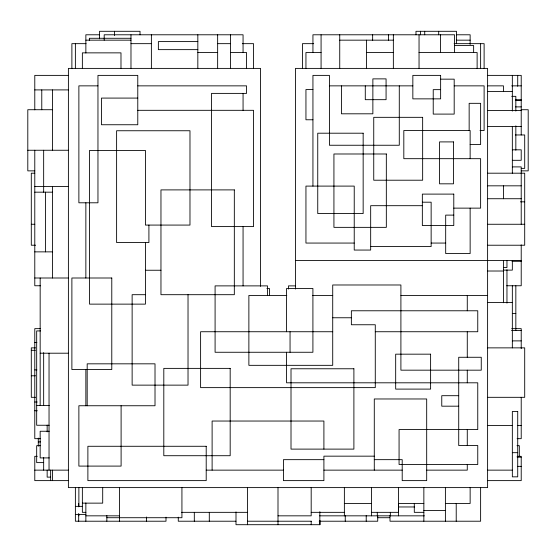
<?xml version="1.0" encoding="UTF-8"?>
<svg xmlns="http://www.w3.org/2000/svg" width="556" height="556" viewBox="0 0 556 556"><rect width="100%" height="100%" fill="white"/><g stroke="black" fill="none" stroke-linecap="round" stroke-linejoin="round"><path stroke-width="0.83" d="M99.524 34.785L85.86 34.785L85.86 52.994M456.476 34.785L470.14 34.785L470.14 44.445M130.98 38.281L89.356 38.281L89.356 40.588M85.86 40.164L130.98 40.164M339.737 40.164L393.46 40.164M456.476 40.164L470.14 40.164M197.832 41.596L158.37 41.596L158.37 49.637L197.832 49.637M86.069 43.66L71.884 43.66L71.884 68.395M130.98 43.66L151.385 43.66M217.646 43.66L230.531 43.66M242.291 43.66L253.543 43.66L253.543 68.395M313.709 43.66L302.457 43.66L302.457 68.395M454.12 43.66L484.116 43.66L484.116 68.395M454.544 45.543L473.636 45.543L473.636 52.535M197.832 52.535L217.646 52.535M230.531 52.535L246.558 52.535L246.558 68.395M321.076 52.535L305.946 52.535L305.946 68.395M366.536 52.535L393.377 52.535M419.043 52.535L477.124 52.535L477.124 68.395M68.395 75.38L34.785 75.38L34.785 109.824M487.605 75.38L521.215 75.38L521.215 134.962M440.63 79.16L454.189 79.16L454.189 114.098L433.228 114.098L433.228 89.641L440.63 89.641M97.96 85.86L78.876 85.86L78.876 202.794L97.96 202.794L97.96 75.38L137.777 75.38L137.777 124.746L101.456 124.746L101.456 98.085L137.777 98.085M137.777 85.86L246.558 85.86L246.558 93.387L211.516 93.387L211.516 226.591L253.543 226.591L253.543 110.317L137.777 110.317M329.416 85.86L412.844 85.86M454.189 85.86L484.116 85.86L484.116 130.535L480.002 130.535M487.605 85.86L503.465 85.86L503.465 91.511M511.694 85.86L521.215 85.86M312.938 89.551L305.946 89.551L305.946 119.769L312.938 119.769M34.785 89.905L68.395 89.905M487.605 91.511L512.34 91.511M511.708 96.341L515.836 96.341L515.836 111.103M515.565 99.837L521.215 99.837M515.565 100.288L521.215 100.288M515.565 106.884L521.215 106.884M52.535 109.72L27.8 109.72L27.8 170.866L34.785 170.866M521.215 109.72L528.2 109.72L528.2 170.866L521.215 170.866M487.605 110.47L521.215 110.47M487.605 126.441L521.215 126.441M515.301 134.962L524.704 134.962L524.704 168.371L521.215 168.371M470.14 144.511L480.62 144.511L480.62 103.326L469.153 103.326L469.153 130.535M512.34 149.821L521.215 149.821L521.215 160.302L512.34 160.302M27.8 150.252L68.395 150.252M512.34 166.897L521.215 166.897L521.215 224.263M34.785 173.194L31.296 173.194L31.296 245.224L35.605 245.224M487.605 173.194L524.704 173.194L524.704 245.224L487.605 245.224M487.605 185.829L521.215 185.829M34.785 186.462L68.395 186.462M34.785 192.174L52.535 192.174M487.605 198.728L521.215 198.728M520.458 201.828L524.704 201.828M422.345 202.196L431.143 202.196L431.143 246.558L370.671 246.558M422.345 205.692L370.671 205.692L370.671 250.054L354.228 250.054L354.228 186.1L305.946 186.1L305.946 243.062L354.228 243.062M453.786 208.132L480.62 208.132L480.62 158.682L403.816 158.682L403.816 130.535L470.14 130.535L470.14 158.682M453.786 215.116L445.683 215.116L445.683 253.543L470.14 253.543L470.14 208.132M31.296 224.263L34.785 224.263M487.605 224.263L524.704 224.263M431.143 243.062L445.683 243.062M34.785 251.868L52.535 251.868M295.465 260.535L521.215 260.535M511.993 261.306L521.215 261.306M503.597 267.519L506.961 267.519L506.961 260.535M503.465 270.119L512.34 270.119L512.34 260.535M145.422 270.244L160.962 270.244M487.605 271.015L503.465 271.015M34.785 278L68.395 278M40.657 285.756L34.785 285.756L34.785 150.252M506.69 285.756L521.215 285.756L521.215 244.835M295.465 285.881L288.481 285.881L288.481 289.078M266.887 288.481L269.438 288.481L269.438 295.465M145.422 294.694L132.133 294.694L132.133 385.134L188.025 385.134L188.025 294.694M286.799 295.465L248.873 295.465L248.873 365.334L332.717 365.334L332.717 284.985L400.904 284.985L400.904 370.171L481.253 370.171L481.253 357.272L458.721 357.272L458.721 445.53L477.757 445.53L477.757 464.489L399.069 464.489L399.069 429.559L477.757 429.559L477.757 382.806L286.562 382.806L286.562 352.261M312.535 295.465L332.717 295.465M400.904 295.465L487.605 295.465M487.605 302.457L512.34 302.457M512.34 313.459L515.836 313.459M332.717 317.761L351.364 317.761M40.435 328.645L34.785 328.645L34.785 438.67L40.56 438.67M511.708 328.645L521.215 328.645L521.215 348.612M511.541 330.452L521.215 330.452M40.553 330.924L36.675 330.924L36.675 425.25L49.192 425.25M332.717 331.737L200.605 331.737L200.605 387.629L375.279 387.629L375.279 324.753L351.364 324.753L351.364 310.776L477.757 310.776L477.757 331.737L375.279 331.737M512.34 340.884L521.215 340.884M34.785 342.447L36.884 342.447M35.605 347.868L31.296 347.868L31.296 397.318L35.605 397.318M487.605 347.868L524.704 347.868L524.704 397.318L487.605 397.318M31.296 350.308L35.403 350.308M40.164 353.206L68.395 353.206M34.785 369.9L36.884 369.9M31.296 375.786L35.542 375.786M458.721 395.698L441.763 395.698L441.763 406.179L458.721 406.179M34.785 402.009L37.21 402.009M36.675 405.574L49.31 405.574M34.785 410.752L37.259 410.752M487.605 425.465L512.34 425.465M517.33 425.465L521.215 425.465M49.234 431.254L40.164 431.254L40.164 457.915L49.31 457.915M517.094 438.67L521.215 438.67L521.215 397.318M38.281 441.902L40.588 441.902M40.553 445.683L36.675 445.683L36.675 462.613L43.66 462.613M516.997 445.683L519.325 445.683L519.325 456.691M512.34 452.674L517.719 452.674M374.285 456.163L323.905 456.163L323.905 480.62L283.428 480.62L283.428 459.659L323.905 459.659M37.259 456.323L34.785 456.323L34.785 480.62L68.395 480.62M517.094 456.323L521.215 456.323L521.215 480.62L487.605 480.62M517.177 457.136L521.215 457.136M374.285 459.659L402.203 459.659L402.203 480.62L426.688 480.62L426.688 398.972L374.285 398.972L374.285 470.14M517.372 466.359L521.215 466.359M34.785 470.14L68.395 470.14M206.206 470.14L283.428 470.14M323.905 470.14L402.203 470.14M426.688 470.14L467.276 470.14L467.276 464.489M487.605 470.14L512.34 470.14M50.554 477.124L47.156 477.124L47.156 470.14M82.364 503.138L102.7 503.138L102.7 487.605M344.373 503.465L371.45 503.465M423.853 503.465L398.416 503.465L398.416 515.836M445.398 503.465L470.14 503.465L470.14 487.605M75.38 506.363L82.635 506.363M398.416 506.961L414.526 506.961M423.853 510.457L445.398 510.457M85.86 512.34L82.364 512.34L82.364 487.605M181.652 512.34L247.476 512.34M311.186 512.34L344.373 512.34M371.332 512.34L398.527 512.34L398.527 487.605M423.853 512.34L414.296 512.34L414.296 503.465M75.38 514.404L85.86 514.404M85.86 515.836L119.54 515.836M278 515.836L311.186 515.836L311.186 487.605M319.658 515.836L424.367 515.836M106.849 517.719L181.93 517.719L181.93 487.605M377.531 517.719L389.666 517.719M235.946 521.215L178.274 521.215L178.274 517.177M247.476 521.215L311.304 521.215M319.193 521.215L377.726 521.215L377.726 515.565M517.719 75.38L517.719 86.277M515.836 125.83L515.836 150.231M515.836 285.777L515.836 330.375M512.34 75.38L512.34 111.103M512.34 126.441L512.34 173.194M512.34 285.756L512.34 347.868M506.961 269.736L506.961 303.131M503.465 185.829L503.465 198.728M503.465 260.535L503.465 302.77M480.62 43.66L480.62 68.395M480.62 487.605L480.62 521.215L389.999 521.215L389.999 515.565M467.276 295.465L467.276 310.776M467.276 331.737L467.276 357.272M467.276 370.171L467.276 382.806M467.276 429.559L467.276 445.53M456.476 43.66L456.476 31.296L415.978 31.296L415.978 34.785M456.219 503.465L456.219 521.215M454.544 52.535L454.544 34.785L312.938 34.785L312.938 52.535M445.398 487.605L445.398 521.215M440.567 34.785L440.567 52.535M438.698 31.296L438.698 34.785M424.721 31.296L424.721 34.785M423.853 487.605L423.853 521.215M420.412 31.296L420.412 34.785M419.043 34.785L419.043 68.395M399.284 85.86L399.284 145.248L329.416 145.248L329.416 75.38L312.938 75.38L312.938 186.1M393.356 34.785L393.356 68.395M390.34 512.34L390.34 515.836M388.533 34.785L388.533 40.63M377.302 512.34L377.302 515.836M372.645 34.785L372.645 40.435M371.45 487.605L371.45 515.836M366.536 40.164L366.536 68.395M366.216 515.565L366.216 521.215M365.285 85.86L365.285 99.677L386.072 99.677L386.072 78.876L372.867 78.876L372.867 113.806L341.426 113.806L341.426 85.86M345.255 515.565L345.255 521.215M344.373 487.605L344.373 515.836M339.737 34.785L339.737 68.395M323.905 449.116L323.905 421.038L212.114 421.038L212.114 470.14M321.076 34.785L321.076 68.395M319.999 520.583L319.999 524.704L236.001 524.704L236.001 511.916M319.839 511.708L319.839 524.704M311.186 521.215L311.186 524.704M295.465 289.078L295.465 68.395L487.605 68.395L487.605 487.605L68.395 487.605L68.395 68.395L260.535 68.395L260.535 286.319M290.051 331.737L290.051 352.261M286.562 331.737L286.562 288.481L312.91 288.481L312.91 352.261L215.089 352.261L215.089 285.881L267.519 285.881L267.519 295.465M278 487.605L278 524.704M247.476 487.605L247.476 524.704M243.062 52.535L243.062 34.785L104.194 34.785L104.194 40.164M243.062 93.387L243.062 110.317M243.062 226.591L243.062 285.881M230.531 34.785L230.531 68.395M217.646 34.785L217.646 68.395M209.299 512.34L209.299 521.215M197.832 34.785L197.832 68.395M194.315 512.34L194.315 521.215M166.001 517.177L166.001 521.215L75.38 521.215L75.38 487.605M151.385 34.785L151.385 68.395M148.911 225.076L148.911 242.541L116.614 242.541L116.614 130.75L189.978 130.75L189.978 225.076L145.422 225.076L145.422 150.426L89.523 150.426L89.523 304.132L145.422 304.132L145.422 242.444M146.416 516.99L146.416 521.215M140.022 34.785L140.022 31.296L99.524 31.296L99.524 38.823M130.98 34.785L130.98 68.395M121.104 405.748L121.104 466.095L78.876 466.095L78.876 405.748L155.013 405.748L155.013 363.826L87.188 363.826L87.188 405.748M120.986 68.395L120.986 52.862L82.364 52.862L82.364 68.395M119.54 487.605L119.54 521.215M114.425 31.296L114.425 35.542M106.849 515.565L106.849 521.215M85.86 202.794L85.86 278M85.86 369.538L85.86 405.748M85.86 502.958L85.86 521.215M78.876 487.605L78.876 506.426M78.876 514.119L78.876 515.836M78.681 503.465L78.681 506.85M78.681 513.605L78.681 521.215M75.38 43.66L75.38 68.395M52.535 89.905L52.535 150.252M52.535 186.462L52.535 278M52.535 470.14L52.535 480.62M50.645 470.14L50.645 480.62M49.039 353.206L49.039 470.14M47.156 425.132L47.156 431.901M45.543 192.174L45.543 251.868M43.66 150.252L43.66 192.174M43.66 352.629L43.66 405.574M43.66 457.532L43.66 470.14M41.776 89.905L41.776 109.72M40.164 278L40.164 405.574M38.281 438.086L38.281 446.162M440.63 75.38L412.844 75.38L412.844 98.864L440.63 98.864L440.63 75.38M422.65 117.33L373.743 117.33L373.743 180.213L422.65 180.213L422.65 117.33M363.158 133.204L317.747 133.204L317.747 213.553L363.158 213.553L363.158 133.204M453.508 141.905L439.532 141.905L439.532 183.827L453.508 183.827L453.508 141.905M386.33 153.991L333.927 153.991L333.927 227.355L386.33 227.355L386.33 153.991M234.326 189.895L160.962 189.895L160.962 294.694L234.326 294.694L234.326 189.895M453.786 194.107L422.345 194.107L422.345 225.548L453.786 225.548L453.786 194.107M111.784 278L71.884 278L71.884 369.538L111.784 369.538L111.784 278M430.608 354.172L395.677 354.172L395.677 389.103L430.608 389.103L430.608 354.172M230.177 368.378L163.805 368.378L163.805 455.712L230.177 455.712L230.177 368.378M353.894 368.767L291.01 368.767L291.01 449.116L353.894 449.116L353.894 368.767M517.719 411.489L512.34 411.489L512.34 476.839L517.719 476.839L517.719 411.489M206.206 446.28L87.883 446.28L87.883 480.62L206.206 480.62L206.206 446.28"/></g></svg>
